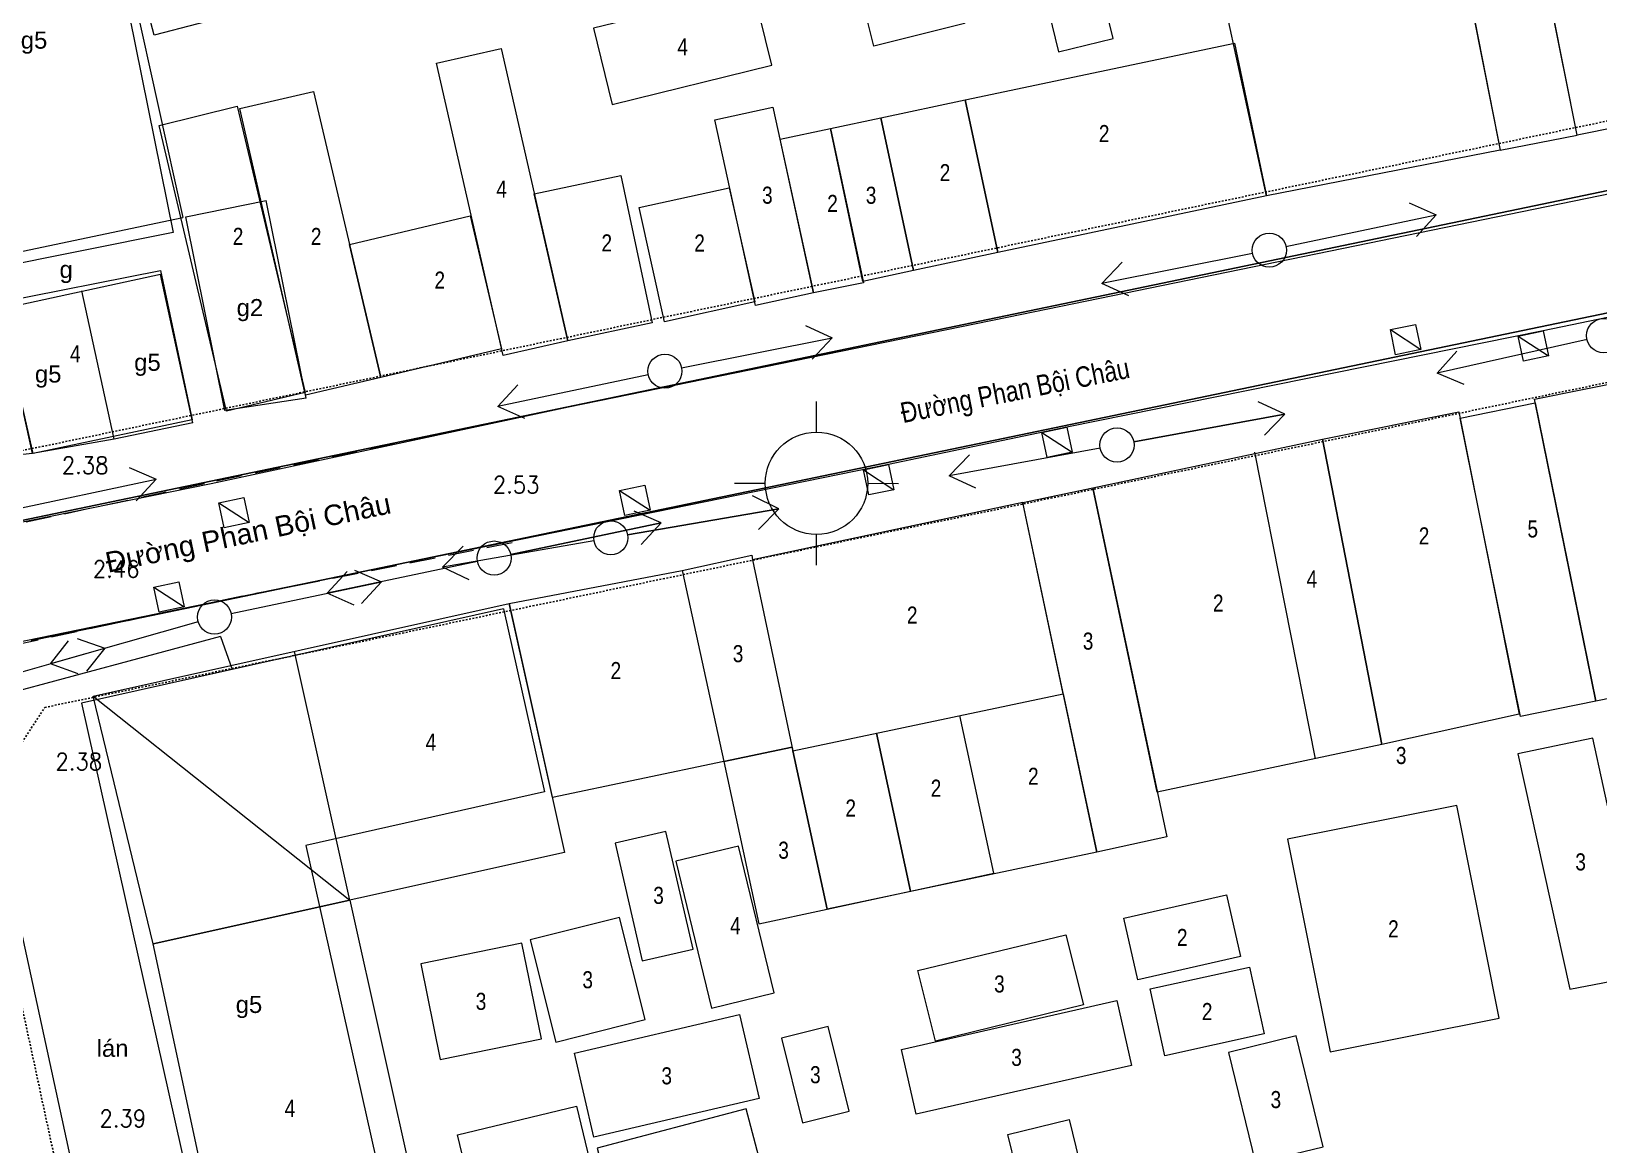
# Model space of a CAD drawing. Header units: millimetres. Extents: x 583747 to 595948, y 2304962 to 2309584.
# Drawn here: x 595716.4 to 595808.2, y 2307219.6 to 2307284.9 of the extents above; entities that cross this region are included whole.
import ezdxf
from ezdxf.enums import TextEntityAlignment as Align
from ezdxf.xclip import XClip

# ---------------------------------------------------------------- set-up
doc = ezdxf.new("R2010")
doc.units = ezdxf.units.MM
doc.linetypes.add('DASHDOT', pattern=[1, 0.5, -0.25, 0, -0.25])
doc.linetypes.add('{Long Duong}', pattern=[2.3, 1.5, -0.8])
for name, color, linetype, lineweight in [('00_nen', 8, 'Continuous', 5), ('Code Cao do', 7, 'Continuous', 0), ('Duong RG Thua', 7, 'Continuous', 0), ('Ghi chu nha', 7, 'Continuous', 0), ('KT-DV', 7, 'Continuous', 0), ('KT-NEN', 7, 'Continuous', 0), ('Long Duong_ Phan Cach chat lieu rair mat', 7, 'Continuous', 0), ('Nen dc cb Hong bang', 253, 'Continuous', 60)]:
    doc.layers.add(name, color=color, linetype=linetype, lineweight=lineweight)
doc.layers.add('A-PLOT LINE', color=6, linetype='DASHDOT')
doc.layers.add('AFP-KERB-LINE', color=2, linetype='Continuous')
doc.styles.add('ghicu', font='Vnarial.ttf', dxfattribs={"width": 0.8, "height": 1})
doc.styles.add('Style-.VnArial', font='Vnarial.ttf')
doc.styles.add('Style-STANDARD', font='STANDARD.shx')

# ---------------------------------------------------------------- blocks, each defined once
blk = doc.blocks.new('road')
at = {"layer": 'AFP-KERB-LINE'}
for p, q in [((3695871, 1312276), (3589927, 1246721)), ((3695871, 1312276), (3589927, 1246721)), ((3695871, 1312276), (3589927, 1246721)), ((3695871, 1312276), (3589927, 1246721)), ((3593752, 1240856), (3700538, 1306933)), ((3593752, 1240856), (3700538, 1306933)), ((3593752, 1240856), (3700538, 1306933)), ((3593752, 1240856), (3700538, 1306933))]:
    blk.add_line(p, q, dxfattribs=at)
blk = doc.blocks.new('PLOT')
at = {"layer": 'A-PLOT LINE', "color": 251}
for points in [[(3693942, 1315787), (3587846, 1250138), (3580933, 1251739), (3560913, 1283575), (3562195, 1290881), (3658973, 1366308), (3665768, 1365275), (3677786, 1347968)], [(3693942, 1315787), (3587846, 1250138), (3580933, 1251739), (3560913, 1283575), (3562195, 1290881), (3658973, 1366308), (3665768, 1365275), (3677786, 1347968)], [(3727034, 1237834), (3634931, 1180899), (3623868, 1183465), (3594242, 1230576), (3595832, 1237439), (3702477, 1303429)], [(3727034, 1237834), (3634931, 1180899), (3623868, 1183465), (3594242, 1230576), (3595832, 1237439), (3702477, 1303429)]]:
    blk.add_lwpolyline(points, dxfattribs=at)
blk = doc.blocks.new('DV')
ref = blk.add_blockref('PLOT', (-3147123, 179596, 0), dxfattribs=dict(rotation=340.0000000045929))
XClip(ref).set_block_clipping_path([(3437700.5976729654, 868981.9081885163), (3912891.8375199828, 1041937.3750337446), (3715693.8178756535, 1583734.481302836), (3240502.5780286361, 1410779.0144576086)])
at = {"layer": 'AFP-KERB-LINE'}
ref = blk.add_blockref('road', (-3147123, 179596, 0), dxfattribs=dict(at, rotation=340.0000000045929))
XClip(ref).set_block_clipping_path([(3424978.7776903473, 904726.3076186823), (3853099.8617473282, 1060549.6388383387), (3670662.8681027722, 1561791.1594749615), (3242541.7840457913, 1405967.828255306)])
blk = doc.blocks.new('nen dc cb Hong bang')
at = {"layer": '00_nen', "color": 0, "linetype": 'ByBlock', "lineweight": -2}
for p, q in [((30.937, 127.716, -62.12), (38.566, 132.491, -62.12)), ((49.371, 128.657, -62.12), (41.799, 123.792, -62.12)), ((29.236, 126.665, -62.12), (21.552, 121.979, -62.12)), ((34.245, 118.466, -62.12), (26.486, 113.906, -62.12)), ((26.486, 113.906, -62.12), (34.245, 118.466, -62.12)), ((0.11, 108.901, -62.12), (7.793, 113.587, -62.12)), ((24.761, 112.893, -62.12), (17.002, 108.333, -62.12)), ((8.825, 108.076, -62.12), (8.209, 109.768, -62.12)), ((-1.592, 107.85, -62.12), (-9.221, 103.076, -62.12)), ((12.67, 106.283, -62.12), (14.362, 106.899, -62.12)), ((5.341, 103.615, -62.12), (7.032, 104.231, -62.12)), ((8.295, 103.104, -62.12), (0.492, 98.619, -62.12)), ((0.492, 98.619, -62.12), (8.295, 103.104, -62.12)), ((11.493, 100.746, -62.12), (10.877, 102.438, -62.12)), ((2.095, 99.957, -62.12), (-5.541, 95.194, -62.12)), ((-5.541, 95.194, -62.12), (2.095, 99.957, -62.12)), ((-1.242, 97.623, -62.12), (-9.045, 93.138, -62.12)), ((-7.238, 94.135, -62.12), (-14.874, 89.372, -62.12)), ((-34.21, 87.44, -62.12), (-26.579, 92.212, -62.12)), ((-19.749, 86.331, -62.12), (-12.113, 91.095, -62.12)), ((-21.407, 85.215, -62.12), (-28.691, 79.93, -62.12)), ((-33.285, 76.597, -62.12), (-26, 81.882, -62.12))]:
    blk.add_line(p, q, dxfattribs=at)
at = {"layer": '00_nen', "color": 0, "linetype": 'ByBlock', "lineweight": -2, "elevation": -62.12, "flags": 128}
for points in [[(-23.46, 93.074), (-36.752, 84.901), (-38.038, 84.247), (-38.829, 84.134), (-39.202, 84.278), (-41.659, 85.977), (-52.85, 103.816), (-59.355, 114.33), (-67.479, 127.331), (-67.9, 128.488), (-67.717, 129.293), (-67.109, 130.757), (-65.887, 131.899), (-49.925, 144.232), (-42.03, 150.209), (-35.252, 155.432), (-21.249, 166.405)], [(77.333, 156.867), (77.023, 155.959), (76.29, 155.226), (74.058, 153.305), (48.454, 137.591), (17.761, 118.665), (-5.321, 104.461), (-23.46, 93.074)], [(124.995, 89.691), (124.364, 91.614), (107.674, 115.851), (97.099, 130.698), (85.841, 146.561), (83.384, 149.539), (81.075, 149.358), (77.802, 147.452), (46.788, 128.24)], [(36.628, 144.188), (40.8, 137.321), (44.715, 139.699), (40.542, 146.567)], [(-28.707, 127.944), (-27.807, 128.566), (-24.745, 124.143), (-35.612, 116.626), (-38.676, 121.056)], [(46.788, 128.24), (22.509, 113.374), (13.441, 107.73), (-14.624, 90.487), (-33.081, 79.113), (-34.221, 78.272), (-34.778, 77.105), (-34.654, 75.981), (-33.562, 73.069)], [(33.342, 115.774), (42.831, 100.11)], [(4.211, 97.759), (7.734, 99.993), (7.87, 99.764)], [(18.171, 92.705), (23.218, 84.69), (27.449, 87.355), (22.412, 95.353)], [(13.93, 90.057), (18.987, 82.026), (23.218, 84.69), (18.171, 92.705)], [(10.346, 88.087), (13.81, 90.249)], [(-7.458, 72.929), (-15.502, 85.52)], [(-25.691, 79.01), (-7.458, 72.929)], [(-3.522, 44.501), (-17.396, 66.578), (-7.458, 72.929), (6.63, 50.881)]]:
    blk.add_lwpolyline(points, dxfattribs=at)
for points in [[(48.944, 142.269), (44.715, 139.699), (33.172, 158.699), (37.401, 161.268)], [(40.8, 137.321), (28.846, 130.125), (18.758, 146.092), (31.02, 153.481)], [(10.562, 139.785), (14.498, 133.871), (17.238, 135.694), (13.301, 141.608)], [(28.846, 130.125), (15.189, 121.605), (10.338, 129.349), (24.011, 137.877)], [(1.513, 134.487), (6.038, 137.549), (8.754, 133.536), (4.229, 130.474)], [(-39.922, 100.44), (-58.345, 130.531), (-49.04, 136.255), (-30.605, 106.144)], [(-3.565, 131.183), (-11.562, 125.825), (-9.004, 122.006), (-1.007, 127.365)], [(15.189, 121.605), (10.909, 118.924), (6.059, 126.668), (10.338, 129.349)], [(47.683, 124.303), (55.2, 128.913), (64.635, 113.529), (57.117, 108.918)], [(6.059, 126.668), (10.909, 118.924), (8.349, 117.295), (3.494, 125.062)], [(5.853, 115.677), (2.918, 113.815), (-3.053, 123.227), (-0.118, 125.089)], [(3.494, 125.062), (8.404, 117.226), (5.853, 115.677), (0.948, 123.465)], [(53.286, 106.569), (43.96, 121.777), (47.791, 124.126), (57.117, 108.918)], [(-6.705, 108.095), (-9.96, 105.991), (-19.501, 120.749), (-16.246, 122.853)], [(36.825, 117.851), (43.769, 122.082), (53.168, 106.657), (46.214, 102.226)], [(2.803, 114.003), (-1.752, 111.092), (-5.448, 116.873), (-0.886, 119.775)], [(-2.407, 110.787), (-6.705, 108.095), (-11.5, 115.512), (-7.096, 118.273)], [(25.159, 110.557), (36.825, 117.851), (46.214, 102.226), (34.812, 95.094)], [(-16.251, 102.335), (-20.04, 99.846), (-29.427, 114.304), (-25.702, 116.723)], [(-20.122, 99.976), (-24.065, 97.38), (-33.521, 111.74), (-29.607, 114.377)], [(-10.178, 106.324), (-16.251, 102.335), (-20.646, 109.026), (-14.581, 113.028)], [(21.599, 108.335), (25.159, 110.557), (36.23, 92.823), (32.685, 90.577)], [(27.659, 98.628), (21.599, 108.335), (7.87, 99.764), (13.93, 90.057)], [(53.886, 104.453), (61.484, 92.536), (65.306, 94.843), (57.695, 106.829)], [(-25.787, 96.217), (-33.872, 91.164), (-38.811, 98.777), (-30.521, 103.793)], [(42.932, 95.122), (49.544, 84.271), (58.176, 89.531), (51.564, 100.382)], [(13.93, 90.057), (27.659, 98.628), (32.685, 90.577), (18.987, 82.026)], [(-4.639, 92.459), (4.211, 97.759), (10.346, 88.087), (1.625, 82.655)], [(-25.691, 79.01), (-4.639, 92.459), (3.405, 79.869), (-17.396, 66.578)], [(18.987, 82.026), (13.81, 90.249), (10.346, 88.087), (15.531, 79.851)], [(35.51, 87.49), (40.685, 90.837), (42.695, 87.729), (37.519, 84.382)], [(38.371, 84.128), (43.409, 87.322), (45.556, 83.936), (40.517, 80.742)], [(25.214, 80.47), (32.65, 85.413), (35.034, 81.911), (27.615, 76.941)], [(9.702, 81.624), (14.616, 74.255), (17.764, 76.355), (12.85, 83.723)], [(43.963, 82.21), (47.672, 76.649), (51.068, 78.914), (47.358, 84.475)], [(5.995, 81.397), (9.855, 75.473), (12.418, 77.143), (8.557, 83.067)], [(25.902, 75.801), (36.767, 82.821), (38.884, 79.544), (28.019, 72.525)], [(3.267, 74.373), (6.733, 69.266), (11.191, 72.292), (7.726, 77.398)], [(19.074, 74.011), (21.924, 69.773), (24.266, 71.348), (21.416, 75.586)], [(36.536, 75.309), (38.818, 71.888), (35.745, 69.838), (33.463, 73.259)], [(7.973, 69.024), (16.283, 74.463), (19.047, 70.24), (10.737, 64.801)], [(-2.28, 70.849), (0.716, 65.982), (5.869, 69.154), (2.871, 74.021)], [(11.13, 64.242), (16.019, 57.214), (23.447, 62.38), (18.558, 69.408)], [(3.179, 62.19), (9.158, 66.153), (11.878, 62.049), (5.899, 58.086)]]:
    blk.add_lwpolyline(points, close=True, dxfattribs=at)
at = {"layer": '00_nen', "color": 0, "linetype": 'ByBlock', "lineweight": -2, "elevation": -62.12}
for points in [[(36.849, 132.596), (38.566, 132.491), (37.91, 130.9)], [(45.517, 127.444), (47.584, 126.969)], [(38.35, 125.24), (40.417, 124.764)], [(43.517, 123.707), (41.799, 123.792), (42.436, 125.39)], [(23.268, 121.854), (21.552, 121.979), (22.227, 123.561)], [(33.545, 116.895), (34.245, 118.466), (32.531, 118.619)], [(6.077, 113.712), (7.793, 113.587), (7.119, 112.005)], [(21.238, 112.578), (23.305, 112.102)], [(18.716, 108.18), (17.002, 108.333), (17.702, 109.904)], [(12.169, 106.934), (14.237, 106.458)], [(-7.504, 102.971), (-9.221, 103.076), (-8.565, 104.667)], [(7.58, 101.539), (8.295, 103.104), (6.583, 103.273)], [(-0.842, 100.91), (1.226, 100.435)], [(1.436, 98.368), (2.095, 99.957), (0.378, 100.065)], [(-7.333, 92.969), (-9.045, 93.138), (-8.33, 94.703)], [(-28.297, 92.317), (-26.579, 92.212), (-27.236, 90.622)], [(-22.649, 92.179), (-20.582, 91.704)], [(-13.157, 89.264), (-14.874, 89.372), (-14.215, 90.961)], [(-13.83, 91.202), (-12.113, 91.095), (-12.771, 89.505)], [(-24.534, 86.231), (-22.467, 85.755)], [(-27.72, 81.87), (-26, 81.882), (-26.546, 80.251)], [(-26.971, 79.942), (-28.691, 79.93), (-28.145, 81.561)]]:
    blk.add_lwpolyline(points, dxfattribs=at)
for points in [[(45.517, 127.444), (46.788, 128.24), (47.584, 126.969), (46.312, 126.173)], [(38.35, 125.24), (39.621, 126.036), (40.417, 124.764), (39.146, 123.968)], [(21.238, 112.578), (22.509, 113.374), (23.305, 112.102), (22.034, 111.307)], [(12.169, 106.934), (13.441, 107.73), (14.237, 106.458), (12.965, 105.663)], [(-0.842, 100.91), (0.43, 101.706), (1.226, 100.435), (-0.046, 99.639)], [(-22.649, 92.179), (-21.378, 92.975), (-20.582, 91.704), (-21.853, 90.908)], [(-24.534, 86.231), (-23.263, 87.026), (-22.467, 85.755), (-23.738, 84.959)]]:
    blk.add_lwpolyline(points, close=True, dxfattribs=at)
at = {"layer": '00_nen', "color": 0, "linetype": 'ByBlock', "lineweight": -2}
for centre, radius in [((50.212, 129.197, -62.12), 1), ((30.09, 127.185, -62.12), 1), ((30.09, 127.185, -62.12), 1), ((25.623, 113.4, -62.12), 1), ((-0.744, 108.381, -62.12), 1), ((-0.744, 108.381, -62.12), 1), ((9.851, 105.257, -62.12), 3), ((-0.375, 98.121, -62.12), 1), ((-6.39, 94.665, -62.12), 1), ((-20.597, 85.802, -62.12), 1), ((-20.597, 85.802, -62.12), 1)]:
    blk.add_circle(centre, radius, dxfattribs=at)
at = {"layer": '00_nen', "color": 0, "linetype": 'ByBlock', "lineweight": -2, "style": 'ghicu', "width": 0.8}
for s, p in [('2', (18.656, 130.291, -62.12)), ('4', (-6.284, 126.594, -62.12)), ('2', (10.68, 124.945, -62.12)), ('3', (7.07, 122.207, -62.12)), ('2', (5.107, 120.99, -62.12)), ('3', (1.359, 120.128, -62.12)), ('5', (50.194, 117.124, -62.12)), ('2', (-1.416, 116.14, -62.12)), ('4', (-13.392, 115.126, -62.12)), ('2', (-6.524, 114.281, -62.12)), ('2', (44.346, 114.571, -62.12)), ('4', (39.04, 109.937, -62.12)), ('2', (-22.651, 108.8, -62.12)), ('2', (-14.969, 108.879, -62.12)), ('2', (-26.948, 107.236, -62.12)), ('2', (34.365, 106.737, -62.12)), ('3', (27.97, 102.026, -62.12)), ('3', (47.501, 102.019, -62.12)), ('2', (17.763, 99.931, -62.12)), ('3', (59.515, 99.766, -62.12)), ('4', (-33.549, 97.499, -62.12)), ('3', (8.957, 94.304, -62.12)), ('2', (27.669, 93.491, -62.12)), ('2', (50.554, 92.327, -62.12)), ('2', (2.567, 90.923, -62.12)), ('2', (22.552, 90.882, -62.12)), ('2', (18.257, 88.073, -62.12)), ('2', (39.103, 87.609, -62.12)), ('3', (15.41, 84.399, -62.12)), ('2', (41.963, 84.032, -62.12)), ('4', (-6.169, 83.258, -62.12)), ('3', (29.976, 81.372, -62.12)), ('3', (47.515, 80.561, -62.12)), ('3', (9.436, 79.4, -62.12)), ('4', (14.275, 79.278, -62.12)), ('3', (32.393, 77.673, -62.12)), ('3', (7.23, 73.333, -62.12)), ('3', (21.67, 72.68, -62.12)), ('3', (1.794, 70.001, -62.12)), ('3', (13.51, 69.632, -62.12)), ('4', (-6.573, 60.274, -62.12))]:
    blk.add_text(s, height=1, rotation=20, dxfattribs=at).set_placement(p, align=Align.MIDDLE)
blk.add_text('§\xadêng Phan Béi Ch©u', height=1.2, rotation=31.36269, dxfattribs=at).set_placement((13.401, 110.3, -62.12))
blk = doc.blocks.new('wwww1')
at = {"layer": 'Duong RG Thua', "color": 7, "lineweight": 0}
for p, q in [((595717.205, 2307309.684), (595725.11, 2307274.015)), ((595725.273, 2307274.048), (595729.988, 2307275.002)), ((595732.33, 2307263.428), (595729.988, 2307275.002)), ((595713.868, 2307271.642), (595725.11, 2307274.015)), ((595727.571, 2307262.694), (595725.273, 2307274.048)), ((595723.79, 2307270.677), (595714.445, 2307268.643)), ((595725.682, 2307261.987), (595723.79, 2307270.677)), ((595721.078, 2307261.025), (595719.187, 2307269.715)), ((595716.286, 2307260.184), (595714.445, 2307268.643)), ((595732.33, 2307263.428), (595727.571, 2307262.694)), ((595725.682, 2307261.987), (595721.078, 2307261.025)), ((595721.078, 2307261.025), (595716.286, 2307260.184)), ((595716.286, 2307260.184), (595709.275, 2307259.466)), ((595743.893, 2307251.085), (595719.166, 2307245.55)), ((595743.893, 2307251.085), (595746.295, 2307240.35)), ((595727.309, 2307249.454), (595712.74, 2307245.535)), ((595727.309, 2307249.454), (595727.983, 2307247.522)), ((595720.775, 2307208.62), (595712.74, 2307245.535)), ((595719.166, 2307245.55), (595727.899, 2307206.532)), ((595746.295, 2307240.35), (595732.303, 2307237.218)), ((595732.303, 2307237.218), (595738.829, 2307208.059))]:
    blk.add_line(p, q, dxfattribs=at)
at = {"layer": 'Long Duong_ Phan Cach chat lieu rair mat', "color": 4, "linetype": '{Long Duong}', "lineweight": 0}
for p, q in [((595727.08, 2307258.578), (595742.975, 2307261.918)), ((595711.415, 2307255.2), (595727.08, 2307258.578)), ((595744.391, 2307254.94), (595727.859, 2307251.668)), ((595727.859, 2307251.668), (595713.062, 2307248.482))]:
    blk.add_line(p, q, dxfattribs=at)
at = {"layer": 'Code Cao do', "color": 6, "linetype": 'Continuous', "lineweight": 0, "style": 'Style-STANDARD'}
for s, p in [('2.38', (595718.01, 2307259.491)), ('2.53', (595743.266, 2307258.352)), ('2.46', (595719.83, 2307253.41)), ('2.38', (595717.632, 2307242.129))]:
    blk.add_text(s, height=1, rotation=359.9973, dxfattribs=at).set_placement(p, align=Align.MIDDLE_LEFT)
at = {"layer": 'Code Cao do', "color": 212, "linetype": 'Continuous', "lineweight": 0, "style": 'Style-STANDARD'}
blk.add_text('2.39', height=1, rotation=359.9973, dxfattribs=at).set_placement((595720.223, 2307221.216), align=Align.MIDDLE_LEFT)
at = {"layer": 'Ghi chu nha', "color": 7, "linetype": 'Continuous', "lineweight": 0, "style": 'Style-.VnArial'}
for s, height, rotation, p in [('g5', 1, 359.9973, (595716.383, 2307284.403)), ('g', 1, 359.9973, (595718.266, 2307270.966)), ('g2', 1, 359.9973, (595729.03, 2307268.732)), ('g5', 1, 359.9973, (595717.212, 2307264.839)), ('g5', 1, 359.9973, (595723.027, 2307265.529)), ('§\xadêng Phan Béi Ch©u', 1.2, 11.88949, (595728.923, 2307255.529)), ('g5', 1, 359.9973, (595728.976, 2307227.899)), ('l¸n', 1, 359.9973, (595720.983, 2307225.329))]:
    blk.add_text(s, height=height, rotation=rotation, dxfattribs=at).set_placement(p, align=Align.MIDDLE_CENTER)

msp = doc.modelspace()

# ---------------------------------------------------------------- block references
at = {"layer": 'KT-NEN', "color": 7, "lineweight": 0}
msp.add_blockref('wwww1', (0.167, -0.045, -0.002), dxfattribs=at)

# ---------------------------------------------------------------- next in the draw order: block references
at = {"layer": 'KT-DV', "xscale": 0.001, "yscale": 0.001, "zscale": 0.001}
msp.add_blockref('DV', (595062.094, 2307132.697), dxfattribs=at)
at = {"layer": 'Nen dc cb Hong bang', "color": 250, "lineweight": 5, "transparency": 33554559}
ref = msp.add_blockref('nen dc cb Hong bang', (595717.055, 2307162.892, 62.118), dxfattribs=dict(at, rotation=339.9497468043105))
XClip(ref).set_block_clipping_path([(-203.3197306411, -233.6640955163), (218.1103911197, -79.8573456709), (46.3376134067, 390.7996488991), (-375.0925083541, 236.9928990537)])

doc.saveas('drawing.dxf')
